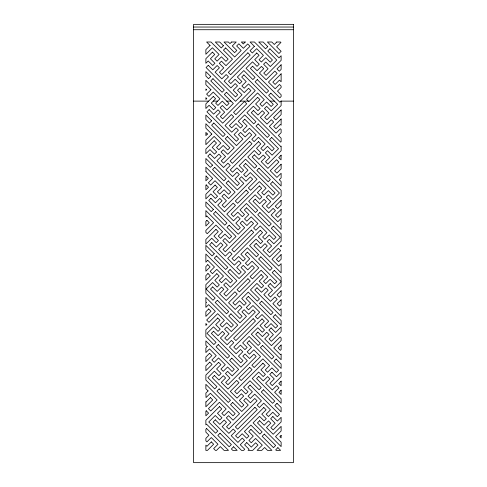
<?xml version="1.0" encoding="UTF-8"?>
<svg xmlns="http://www.w3.org/2000/svg" width="487" height="487" viewBox="0 0 487 487"><rect width="100%" height="100%" fill="white"/><g stroke="black" fill="none" stroke-linecap="round" stroke-linejoin="round"><path stroke-width="0.73" d="M193.589 27.035L293.411 27.035M193.589 29.725L293.411 29.725M193.589 101.119L208.625 101.119M213.251 101.119L217.665 101.119M226.686 101.119L230.978 101.119M240.371 101.119L248.352 101.119M270.115 101.119L274.412 101.119M281.127 101.119L293.411 101.119M210.055 45.455L205.873 49.637L205.873 54.264L212.375 47.769L219.095 54.489L214.755 58.836L217.068 61.149L221.408 56.809L225.931 61.325L228.129 59.128L211.011 42.01L206.616 42.01L210.055 45.455M212.429 52.121L205.873 58.677L205.873 63.304L208.205 60.972L212.722 65.489L214.919 63.298L210.402 58.775L214.743 54.434L212.429 52.121M223.43 45.748L221.232 47.945L215.303 42.01L219.698 42.01L223.43 45.748M208.266 65.325L206.068 67.523L235.501 96.956L237.693 94.758L233.176 90.235L237.516 85.895L235.203 83.581L230.862 87.922L224.136 81.195L228.482 76.855L226.163 74.541L221.822 78.882L215.096 72.161L219.442 67.815L217.129 65.501L212.782 69.842L208.266 65.325M225.639 47.951L223.442 50.149L232.482 59.189L225.986 65.678L221.469 61.161L219.272 63.353L223.795 67.876L219.448 72.216L221.762 74.529L250.02 46.277L247.706 43.964L243.36 48.304L238.843 43.787L236.645 45.985L241.162 50.502L234.673 56.991L225.639 47.951M231.575 42.01L229.98 43.611L228.379 42.01L223.99 42.01L234.618 52.639L236.816 50.441L232.293 45.924L236.207 42.01L231.575 42.01M210.755 76.502L208.558 78.699L205.873 76.015L205.873 71.619L210.755 76.502M245.247 42.01L243.305 43.952L241.363 42.01L245.247 42.01M212.959 78.705L210.761 80.903L222.115 92.256L224.312 90.058L212.959 78.705M206.585 89.705L205.873 90.424L205.873 88.993L206.585 89.705M210.938 89.766L206.598 94.107L208.911 96.426L213.251 92.08L219.978 98.806L215.638 103.147L217.951 105.466L222.291 101.119L226.814 105.636L229.012 103.445L205.873 80.306L205.873 84.701L210.938 89.766M247.883 52.827L228.312 72.393L230.625 74.706L250.196 55.141L247.883 52.827M254.372 46.332L250.026 50.678L252.345 52.992L256.686 48.651L263.412 55.372L259.066 59.718L261.379 62.032L265.725 57.685L270.242 62.208L272.44 60.011L254.439 42.01L250.05 42.01L254.372 46.332M206.762 98.569L205.873 99.458L205.873 97.68L206.762 98.569M213.312 96.432L205.873 103.871L205.873 108.498L209.087 105.289L213.604 109.806L215.802 107.609L211.285 103.092L215.625 98.745L213.312 96.432M256.746 53.004L228.488 81.256L230.801 83.569L235.148 79.229L239.665 83.746L241.862 81.548L237.346 77.031L243.835 70.542L252.869 79.582L255.066 77.384L246.026 68.344L252.522 61.855L257.039 66.372L259.236 64.181L254.713 59.657L259.06 55.317L256.746 53.004M267.747 46.63L265.549 48.828L258.737 42.01L263.126 42.01L267.747 46.63M209.148 109.636L206.951 111.833L236.384 141.267L238.575 139.069L234.058 134.552L238.399 130.206L236.085 127.892L231.745 132.239L225.018 125.512L233.705 116.825L231.392 114.512L222.705 123.199L215.978 116.472L220.325 112.132L218.012 109.812L213.665 114.159L209.148 109.636M226.516 92.268L224.324 94.46L233.364 103.5L226.869 109.989L222.352 105.472L220.154 107.67L224.677 112.187L220.331 116.533L222.644 118.846L250.902 90.588L248.589 88.275L244.243 92.621L239.726 88.098L237.528 90.296L242.045 94.813L235.556 101.302L226.516 92.268M243.89 74.895L241.692 77.092L246.215 81.609L241.869 85.949L244.188 88.269L248.528 83.922L255.255 90.649L246.568 99.336L248.881 101.649L257.568 92.962L264.295 99.689L259.948 104.029L262.262 106.343L266.608 102.002L271.125 106.519L273.323 104.328L243.89 74.895M252.576 66.208L250.379 68.405L279.812 97.832L281.127 96.523L281.127 94.752L277.487 91.118L281.127 87.483L281.127 86.071L279.52 84.464L275.173 88.804L268.453 82.078L277.14 73.391L274.82 71.078L266.133 79.765L259.413 73.038L263.753 68.697L261.44 66.384L257.099 70.725L252.576 66.208M269.95 48.834L267.753 51.032L276.793 60.071L270.303 66.561L265.786 62.038L263.589 64.235L268.106 68.758L263.765 73.099L266.079 75.412L281.127 60.364L281.127 55.737L278.99 57.874L269.95 48.834M276.774 42.01L274.291 44.494L271.813 42.01L267.418 42.01L278.929 53.521L281.127 51.324L276.61 46.807L280.95 42.46L280.5 42.01L276.774 42.01M211.638 120.813L209.44 123.01L205.873 119.449L205.873 115.054L211.638 120.813M213.842 123.022L211.644 125.22L222.997 136.573L225.195 134.375L213.842 123.022M257.276 79.588L255.078 81.786L266.432 93.139L268.629 90.941L257.276 79.588M207.468 134.022L205.873 135.617L205.873 132.427L207.468 134.022M211.821 134.077L205.873 140.025L205.873 144.657L214.134 136.397L220.861 143.117L216.52 147.464L218.833 149.777L223.174 145.43L227.697 149.953L229.888 147.756L205.873 123.741L205.873 128.13L211.821 134.077M244.419 101.479L233.535 112.363L235.854 114.676L246.732 103.798L244.419 101.479M281.127 64.777L276.969 68.935L279.282 71.248L281.127 69.404L281.127 64.777M214.195 140.749L205.873 149.065L205.873 153.697L209.97 149.6L214.487 154.117L216.685 151.926L212.168 147.403L216.508 143.062L214.195 140.749M257.629 97.315L229.371 125.573L231.684 127.886L236.031 123.54L240.548 128.063L242.745 125.865L238.222 121.342L244.711 114.853L253.751 123.893L255.949 121.695L246.909 112.661L253.398 106.166L257.921 110.689L260.119 108.491L255.596 103.975L259.942 99.628L257.629 97.315M281.127 73.817L272.805 82.139L275.118 84.452L279.459 80.111L281.127 81.773L281.127 73.817M210.025 153.953L207.833 156.15L237.26 185.584L239.458 183.386L234.941 178.863L239.281 174.523L236.968 172.209L232.628 176.55L225.901 169.823L230.241 165.483L227.928 163.169L223.588 167.51L216.861 160.783L221.208 156.443L218.888 154.129L214.548 158.47L210.025 153.953M227.399 136.579L225.207 138.777L234.241 147.817L227.752 154.306L223.235 149.783L221.037 151.981L225.554 156.504L221.214 160.844L223.527 163.157L251.785 134.905L249.472 132.592L245.125 136.932L240.608 132.415L238.411 134.607L242.928 139.13L236.439 145.619L227.399 136.579M244.772 119.205L242.575 121.403L247.098 125.92L242.751 130.266L245.064 132.58L249.411 128.239L256.138 134.96L251.791 139.306L254.104 141.62L258.451 137.273L265.178 144L260.831 148.346L263.144 150.66L267.491 146.313L272.008 150.836L274.205 148.638L244.772 119.205M253.459 110.519L251.262 112.716L280.695 142.149L281.127 141.717L281.127 138.186L278.369 135.435L281.127 132.677L281.127 129.499L280.402 128.775L276.056 133.121L269.335 126.395L273.676 122.048L271.362 119.735L267.016 124.082L260.295 117.355L264.636 113.008L262.323 110.695L257.982 115.042L253.459 110.519M270.833 93.151L268.635 95.342L277.675 104.382L271.186 110.872L266.663 106.355L264.471 108.552L268.988 113.069L264.648 117.416L266.961 119.729L281.127 105.563L281.127 100.931L279.873 102.185L270.833 93.151M205.977 171.667L205.873 167.169L230.771 192.073L228.58 194.264L224.057 189.747L219.716 194.088L217.397 191.775L221.743 187.434L215.017 180.707L210.676 185.054L208.363 182.735L212.703 178.394L205.977 171.667M212.521 165.13L210.323 167.327L205.873 162.877L205.873 158.488L212.521 165.13M206.038 176.02L205.873 180.811L208.351 178.333L206.038 176.02M214.724 167.333L212.527 169.531L223.88 180.884L226.078 178.686L214.724 167.333M258.153 123.905L255.961 126.096L267.314 137.45L269.506 135.258L258.153 123.905M206.214 184.883L205.873 185.224L205.873 189.851L208.527 187.197L206.214 184.883M249.648 141.455L230.077 161.02L232.39 163.334L251.962 143.768L249.648 141.455M281.127 109.971L273.505 117.592L275.825 119.905L281.127 114.603L281.127 109.971M215.077 185.06L205.873 194.264L205.873 198.891L210.853 193.911L215.37 198.434L217.567 196.237L213.05 191.72L217.391 187.373L215.077 185.06M258.506 141.626L230.254 169.884L232.567 172.197L236.907 167.857L241.43 172.374L243.628 170.176L239.105 165.659L245.594 159.17L254.634 168.21L256.832 166.012L247.792 156.972L254.281 150.483L258.804 155L261.002 152.808L256.479 148.285L260.825 143.945L258.506 141.626M281.127 119.011L273.682 126.45L276.001 128.769L280.342 124.422L281.127 125.208L281.127 119.011M210.908 198.264L208.716 200.461L238.143 229.894L240.341 227.697L235.824 223.18L240.164 218.833L237.851 216.52L233.51 220.867L226.784 214.14L235.471 205.453L233.157 203.14L224.47 211.827L217.744 205.1L222.084 200.76L219.771 198.44L215.431 202.787L210.908 198.264M228.281 180.896L226.084 183.088L235.124 192.128L228.634 198.617L224.117 194.1L221.92 196.298L226.437 200.814L222.096 205.161L224.41 207.474L252.668 179.216L250.348 176.903L246.008 181.249L241.491 176.726L239.294 178.924L243.81 183.441L237.321 189.93L228.281 180.896M245.655 163.522L243.457 165.72L247.98 170.237L243.634 174.577L245.947 176.897L250.294 172.55L257.02 179.277L248.333 187.964L250.647 190.277L259.334 181.59L266.054 188.317L261.714 192.657L264.027 194.97L268.374 190.63L272.89 195.147L275.088 192.949L245.655 163.522M254.342 154.836L252.144 157.033L281.127 186.01L281.127 181.621L279.252 179.746L281.127 177.877L281.127 173.244L276.939 177.432L270.212 170.706L278.899 162.019L276.586 159.706L267.899 168.392L261.178 161.666L265.518 157.325L263.205 155.012L258.859 159.352L254.342 154.836M271.716 137.462L269.518 139.659L278.558 148.699L272.069 155.189L267.546 150.666L265.348 152.863L269.871 157.386L265.525 161.727L267.844 164.04L281.127 150.757L281.127 146.13L280.755 146.502L271.716 137.462M206.859 215.985L205.873 216.971L205.873 210.603L231.654 236.384L229.456 238.581L224.939 234.058L220.593 238.405L218.279 236.092L222.626 231.745L215.899 225.024L207.212 233.711L205.873 232.372L205.873 230.418L213.586 222.705L206.859 215.985M213.397 209.44L211.206 211.638L205.873 206.311L205.873 201.916L213.397 209.44M206.92 220.337L205.873 221.378L205.873 226.011L209.233 222.65L206.92 220.337M215.607 211.65L213.409 213.848L224.763 225.201L226.96 223.003L215.607 211.65M259.035 168.216L256.844 170.413L268.197 181.767L270.388 179.569L259.035 168.216M246.185 190.107L235.3 200.991L237.613 203.304L248.498 192.426L246.185 190.107M281.127 155.17L278.734 157.563L281.048 159.876L281.127 155.17M215.96 229.377L205.873 239.458L205.873 244.084L211.735 238.228L216.252 242.745L218.45 240.554L213.927 236.031L218.273 231.69L215.96 229.377M259.388 185.943L231.136 214.201L233.45 216.514L237.79 212.168L242.313 216.691L244.511 214.493L239.988 209.97L246.477 203.481L255.517 212.521L257.714 210.323L248.674 201.283L255.164 194.794L259.687 199.317L261.878 197.119L257.361 192.602L261.702 188.256L259.388 185.943M281.127 164.204L274.565 170.767L276.878 173.08L281.127 168.837L281.127 164.204M211.79 242.581L209.593 244.778L239.026 274.205L241.223 272.014L236.706 267.491L241.047 263.15L238.733 260.837L234.387 265.178L227.666 258.451L232.007 254.111L229.694 251.797L225.353 256.138L218.626 249.411L222.967 245.071L220.654 242.757L216.313 247.098L211.79 242.581M229.164 225.207L226.966 227.405L236.006 236.445L229.517 242.934L225 238.411L222.803 240.608L227.319 245.131L222.979 249.472L225.292 251.785L253.55 223.533L251.231 221.22L246.891 225.56L242.368 221.043L240.176 223.235L244.693 227.758L238.204 234.247L229.164 225.207M246.538 207.833L244.34 210.031L248.863 214.548L244.517 218.894L246.83 221.208L251.176 216.867L257.897 223.588L253.557 227.934L255.87 230.248L260.216 225.901L266.937 232.628L262.596 236.974L264.91 239.287L269.25 234.941L273.773 239.464L275.971 237.266L246.538 207.833M255.225 199.146L253.027 201.344L281.127 229.444L281.127 225.049L280.135 224.063L281.127 223.07L281.127 218.444L277.821 221.743L271.095 215.023L275.441 210.676L273.128 208.363L268.781 212.709L262.055 205.983L266.401 201.636L264.088 199.323L259.741 203.669L255.225 199.146M272.598 181.773L270.401 183.97L279.441 193.01L272.951 199.5L268.428 194.983L266.231 197.18L270.754 201.697L266.407 206.044L268.727 208.357L281.127 195.951L281.127 190.307L272.598 181.773M207.742 260.295L205.873 262.164L205.873 254.037L232.536 280.701L230.339 282.892L225.822 278.375L221.475 282.716L219.162 280.402L223.509 276.062L216.782 269.335L212.442 273.676L210.122 271.362L214.469 267.022L207.742 260.295M214.28 253.757L212.088 255.955L205.873 249.74L205.873 245.351L214.28 253.757M207.803 264.648L205.873 266.578L205.873 271.204L210.116 266.961L207.803 264.648M216.49 255.961L214.292 258.159L225.645 269.512L227.843 267.314L216.49 255.961M259.918 212.533L257.72 214.724L269.074 226.078L271.271 223.886L259.918 212.533M207.979 273.511L205.873 275.618L205.873 280.244L210.293 275.825L207.979 273.511M251.408 230.077L231.842 249.648L234.156 251.962L253.721 232.396L251.408 230.077M281.127 200.364L275.271 206.214L277.584 208.533L281.127 204.99L281.127 200.364M216.843 273.688L205.873 284.651L205.873 293.174L212.965 300.266L215.163 298.068L206.123 289.028L212.612 282.539L217.135 287.062L219.333 284.865L214.81 280.348L219.156 276.001L216.843 273.688M260.271 230.254L232.019 258.512L234.332 260.825L238.673 256.485L243.196 261.002L245.387 258.804L240.87 254.287L247.359 247.798L256.399 256.838L258.597 254.64L249.557 245.6L256.046 239.111L260.569 243.628L262.761 241.43L258.244 236.913L262.584 232.573L260.271 230.254M281.127 209.404L275.447 215.077L277.76 217.397L281.127 214.03L281.127 209.404M212.673 286.892L210.475 289.089L239.908 318.522L242.106 316.325L237.583 311.808L241.929 307.461L239.616 305.148L235.27 309.488L228.549 302.768L237.236 294.081L234.917 291.768L226.23 300.455L219.509 293.728L223.85 289.381L221.536 287.068L217.196 291.415L212.673 286.892M230.047 269.518L227.849 271.716L236.889 280.755L230.4 287.245L225.877 282.728L223.685 284.925L228.202 289.442L223.862 293.789L226.175 296.102L254.427 267.844L252.114 265.531L247.773 269.871L243.25 265.354L241.059 267.552L245.576 272.069L239.087 278.558L230.047 269.518M247.42 252.15L245.223 254.342L249.74 258.865L245.399 263.205L247.713 265.525L252.059 261.178L258.78 267.905L250.093 276.592L252.412 278.905L261.093 270.218L267.82 276.945L263.479 281.285L265.792 283.598L270.133 279.258L274.656 283.775L276.853 281.577L247.42 252.15M256.107 243.463L253.91 245.661L281.127 272.872L281.127 263.637L278.704 266.06L271.977 259.334L280.664 250.647L278.351 248.333L269.664 257.02L262.937 250.294L267.284 245.953L264.971 243.64L260.624 247.98L256.107 243.463M273.481 226.09L271.283 228.287L280.323 237.327L273.834 243.817L269.311 239.294L267.113 241.491L271.636 246.014L267.29 250.355L269.603 252.668L281.127 241.15L281.127 233.736L273.481 226.09M206.311 302.293L205.873 302.731L205.873 307.358L208.625 304.612L215.351 311.333L206.665 320.02L208.978 322.333L217.665 313.652L224.391 320.373L220.045 324.719L222.358 327.033L226.705 322.686L231.222 327.209L233.419 325.012L205.873 297.466L205.873 301.861L206.311 302.293M208.686 308.965L205.873 311.771L205.873 316.398L210.999 311.278L208.686 308.965M217.372 300.278L215.175 302.47L226.528 313.823L228.726 311.631L217.372 300.278M260.801 256.844L258.603 259.041L269.956 270.395L272.154 268.197L260.801 256.844M247.95 278.734L237.066 289.619L239.379 291.932L250.263 281.048L247.95 278.734M281.127 245.558L280.5 246.191L281.127 246.818L281.127 245.558M206.829 324.482L205.873 325.438L205.873 323.526L206.829 324.482M217.726 317.999L205.873 329.851L205.873 336.608L213.848 344.583L216.045 342.385L207.005 333.345L213.495 326.856L218.018 331.373L220.215 329.175L215.692 324.659L220.039 320.318L217.726 317.999M261.154 274.571L232.902 302.823L235.215 305.142L239.555 300.796L244.078 305.319L246.27 303.121L241.753 298.598L248.242 292.109L257.282 301.149L259.48 298.951L250.44 289.911L256.929 283.422L261.446 287.945L263.644 285.747L259.127 281.224L263.467 276.884L261.154 274.571M281.127 254.598L276.33 259.394L278.643 261.708L281.127 259.224L281.127 254.598M213.556 331.209L211.358 333.406L240.791 362.833L242.989 360.642L238.466 356.119L242.812 351.778L240.499 349.459L236.152 353.806L229.426 347.079L233.772 342.738L231.459 340.425L227.112 344.766L220.392 338.039L224.732 333.698L222.419 331.385L218.073 335.726L213.556 331.209M230.929 313.835L228.732 316.033L237.772 325.072L231.282 331.562L226.759 327.039L224.568 329.236L229.085 333.759L224.744 338.1L227.058 340.413L255.31 312.161L252.997 309.842L248.656 314.188L244.133 309.665L241.936 311.863L246.459 316.386L239.969 322.875L230.929 313.835M248.303 296.461L246.105 298.659L250.622 303.176L246.282 307.522L248.595 309.835L252.936 305.495L259.662 312.216L255.322 316.562L257.635 318.875L261.976 314.529L268.702 321.256L264.362 325.602L266.675 327.915L271.015 323.569L275.539 328.092L277.73 325.894L248.303 296.461M256.99 287.774L254.792 289.972L281.127 316.307L281.127 308.831L279.587 310.371L272.86 303.651L277.206 299.304L274.887 296.991L270.547 301.337L263.82 294.611L268.167 290.264L265.853 287.951L261.507 292.297L256.99 287.774M274.358 270.401L272.166 272.598L281.127 281.559L281.127 277.17L274.358 270.401M207.194 346.61L205.873 347.931L205.873 352.558L209.507 348.923L216.234 355.65L211.888 359.99L214.201 362.304L218.547 357.963L225.268 364.69L220.928 369.03L223.241 371.344L227.587 367.003L232.104 371.52L234.302 369.323L205.873 340.9L205.873 345.289L207.194 346.61M270.194 283.611L267.996 285.808L272.519 290.325L268.173 294.665L270.486 296.985L281.127 286.344L281.127 281.717L274.711 288.127L270.194 283.611M209.568 353.276L205.873 356.965L205.873 361.598L211.882 355.589L209.568 353.276M218.249 344.589L216.058 346.787L227.411 358.14L229.602 355.942L218.249 344.589M261.683 301.161L259.486 303.352L270.839 314.705L273.037 312.514L261.683 301.161M209.745 362.139L205.873 366.005L205.873 370.637L212.058 364.453L209.745 362.139M253.173 318.705L233.602 338.276L235.921 340.59L255.486 321.018L253.173 318.705M281.127 290.757L277.036 294.842L279.349 297.161L281.127 295.384L281.127 290.757M218.602 362.316L205.873 375.045L205.873 380.037L214.73 388.894L216.928 386.696L207.888 377.656L214.377 371.167L218.9 375.69L221.098 373.492L216.575 368.969L220.921 364.629L218.602 362.316M262.036 318.882L233.778 347.14L236.098 349.453L240.438 345.113L244.955 349.629L247.153 347.432L242.636 342.915L249.125 336.426L258.165 345.466L260.362 343.268L251.322 334.228L257.812 327.739L262.329 332.256L264.526 330.058L260.009 325.541L264.35 321.195L262.036 318.882M281.127 299.791L277.213 303.705L279.526 306.019L281.127 304.424L281.127 299.791M214.438 375.52L212.241 377.717L241.674 407.15L243.871 404.953L239.348 400.436L243.695 396.089L241.382 393.776L237.035 398.116L230.308 391.396L238.995 382.709L236.682 380.396L227.995 389.083L221.275 382.356L225.615 378.009L223.302 375.696L218.955 380.043L214.438 375.52M231.812 358.146L229.614 360.343L238.654 369.383L232.165 375.873L227.642 371.356L225.444 373.553L229.967 378.07L225.621 382.417L227.94 384.73L256.192 356.472L253.879 354.159L249.539 358.499L245.016 353.982L242.818 356.18L247.341 360.697L240.852 367.186L231.812 358.146M249.186 340.778L246.988 342.97L251.505 347.493L247.165 351.833L249.478 354.146L253.818 349.806L260.545 356.533L251.858 365.22L254.171 367.533L262.858 358.846L269.585 365.573L265.238 369.913L267.558 372.226L271.898 367.886L276.421 372.403L278.613 370.205L249.186 340.778M257.873 332.091L255.675 334.283L281.127 359.741L281.127 354.031L280.469 354.688L273.743 347.962L281.127 340.577L281.127 337.972L280.116 336.961L271.429 345.648L264.703 338.922L269.049 334.581L266.73 332.268L262.39 336.608L257.873 332.091M275.24 314.718L273.049 316.915L281.127 324.993L281.127 320.598L275.24 314.718M208.077 390.921L205.873 393.125L206.044 397.581L210.39 393.24L217.117 399.961L208.43 408.648L210.743 410.961L219.43 402.274L226.151 409.001L221.81 413.347L224.123 415.661L228.47 411.314L232.987 415.837L235.184 413.64L205.873 384.328L205.873 388.723L208.077 390.921M271.076 327.921L268.879 330.119L273.396 334.636L269.055 338.982L271.369 341.296L281.127 331.537L281.127 326.911L275.593 332.444L271.076 327.921M210.445 397.593L206.104 401.933L205.873 401.702L205.873 406.791L212.764 399.906L210.445 397.593M219.132 388.906L216.94 391.098L228.293 402.451L230.485 400.259L219.132 388.906M262.566 345.472L260.368 347.669L271.722 359.022L273.919 356.825L262.566 345.472M206.281 410.797L205.873 411.205L205.873 415.831L208.594 413.11L206.281 410.797M249.715 367.362L238.831 378.247L241.144 380.56L252.029 369.676L249.715 367.362M219.485 406.627L205.873 420.238L205.873 424.871L206.573 424.171L215.613 433.211L217.811 431.013L208.771 421.973L215.26 415.484L219.783 420.001L221.975 417.803L217.458 413.286L221.798 408.946L219.485 406.627M262.919 363.199L234.661 391.451L236.974 393.77L241.321 389.423L245.838 393.94L248.035 391.749L243.518 387.226L250.008 380.737L259.047 389.777L261.245 387.579L252.205 378.539L258.694 372.05L263.211 376.573L265.409 374.375L260.892 369.852L265.232 365.512L262.919 363.199M281.127 344.991L278.095 348.022L280.409 350.336L281.127 349.617L281.127 344.991M206.634 428.523L205.873 429.278L205.873 432.158L208.953 435.238L205.873 438.318L205.873 440.838L206.926 441.892L211.273 437.551L217.993 444.278L213.653 448.618L215.394 450.365L216.538 450.365L220.307 446.591L224.081 450.365L228.476 450.365L206.634 428.523M215.321 419.837L213.123 422.034L241.455 450.365L243.652 450.365L244.754 449.264L240.231 444.747L244.577 440.406L242.258 438.087L237.918 442.433L231.191 435.707L235.538 431.366L233.224 429.053L228.878 433.393L222.151 426.667L226.498 422.326L224.184 420.013L219.838 424.354L215.321 419.837M232.695 402.463L230.497 404.66L239.537 413.7L233.048 420.19L228.525 415.667L226.327 417.864L230.85 422.381L226.504 426.728L228.817 429.041L257.075 400.789L254.762 398.469L250.415 402.816L245.898 398.293L243.701 400.491L248.224 405.014L241.735 411.503L232.695 402.463M250.062 385.089L247.871 387.287L252.388 391.804L248.047 396.15L250.361 398.463L254.701 394.117L261.428 400.844L257.087 405.19L259.401 407.503L263.741 403.157L270.468 409.884L266.121 414.23L268.44 416.543L272.781 412.197L277.298 416.72L279.495 414.522L250.062 385.089M258.749 376.402L256.558 378.6L281.127 403.169L281.127 398.78L274.625 392.279L278.966 387.932L276.653 385.619L272.312 389.959L265.585 383.239L269.926 378.892L267.613 376.579L263.272 380.925L258.749 376.402M276.123 359.029L273.925 361.226L281.127 368.428L281.127 364.033L276.123 359.029M271.959 372.238L269.761 374.43L274.278 378.953L269.938 383.293L272.251 385.613L281.127 376.737L281.127 372.105L276.476 376.755L271.959 372.238M211.328 441.904L206.987 446.244L205.873 445.136L205.873 450.365L207.499 450.365L213.641 444.217L211.328 441.904M220.014 433.217L217.817 435.415L229.17 446.768L231.368 444.57L220.014 433.217M263.449 389.783L261.251 391.98L272.604 403.333L274.802 401.136L263.449 389.783M254.938 407.333L235.367 426.904L237.68 429.217L257.252 409.646L254.938 407.333M281.127 381.144L278.801 383.47L281.115 385.783L281.127 381.144M263.802 407.509L235.544 435.768L237.857 438.081L242.203 433.74L246.72 438.257L248.918 436.06L244.401 431.543L250.89 425.054L259.93 434.087L262.122 431.896L253.088 422.856L259.577 416.367L264.094 420.884L266.292 418.686L261.769 414.169L266.115 409.823L263.802 407.509M281.127 390.184L278.978 392.333L281.127 394.482L281.127 390.184M233.577 446.774L231.38 448.971L232.768 450.365L237.163 450.365L233.577 446.774M250.945 429.406L248.754 431.598L253.27 436.121L248.93 440.461L251.243 442.774L255.584 438.434L262.31 445.161L257.106 450.365L261.732 450.365L264.624 447.474L267.515 450.365L271.91 450.365L250.945 429.406M259.632 420.719L257.44 422.911L281.127 446.603L281.127 442.208L275.508 436.589L281.127 430.971L281.127 426.344L273.195 434.276L266.468 427.549L270.809 423.209L268.495 420.896L264.155 425.236L259.632 420.719M277.006 403.346L274.808 405.543L281.127 411.856L281.127 407.461L277.006 403.346M246.781 442.61L244.584 444.808L249.101 449.324L248.066 450.365L252.692 450.365L257.958 445.1L255.645 442.786L251.298 447.127L246.781 442.61M272.842 416.549L270.644 418.747L275.161 423.264L270.821 427.61L273.134 429.924L281.127 421.931L281.127 417.304L277.359 421.072L272.842 416.549M264.331 434.1L262.134 436.297L273.487 447.65L275.685 445.453L264.331 434.1M281.127 435.384L279.861 436.65L281.127 437.916L281.127 435.384M277.888 447.656L275.691 449.854L276.202 450.365L280.597 450.365L277.888 447.656M293.411 24.35L193.589 24.35L193.589 462.65L293.411 462.65L293.411 24.35"/></g></svg>
